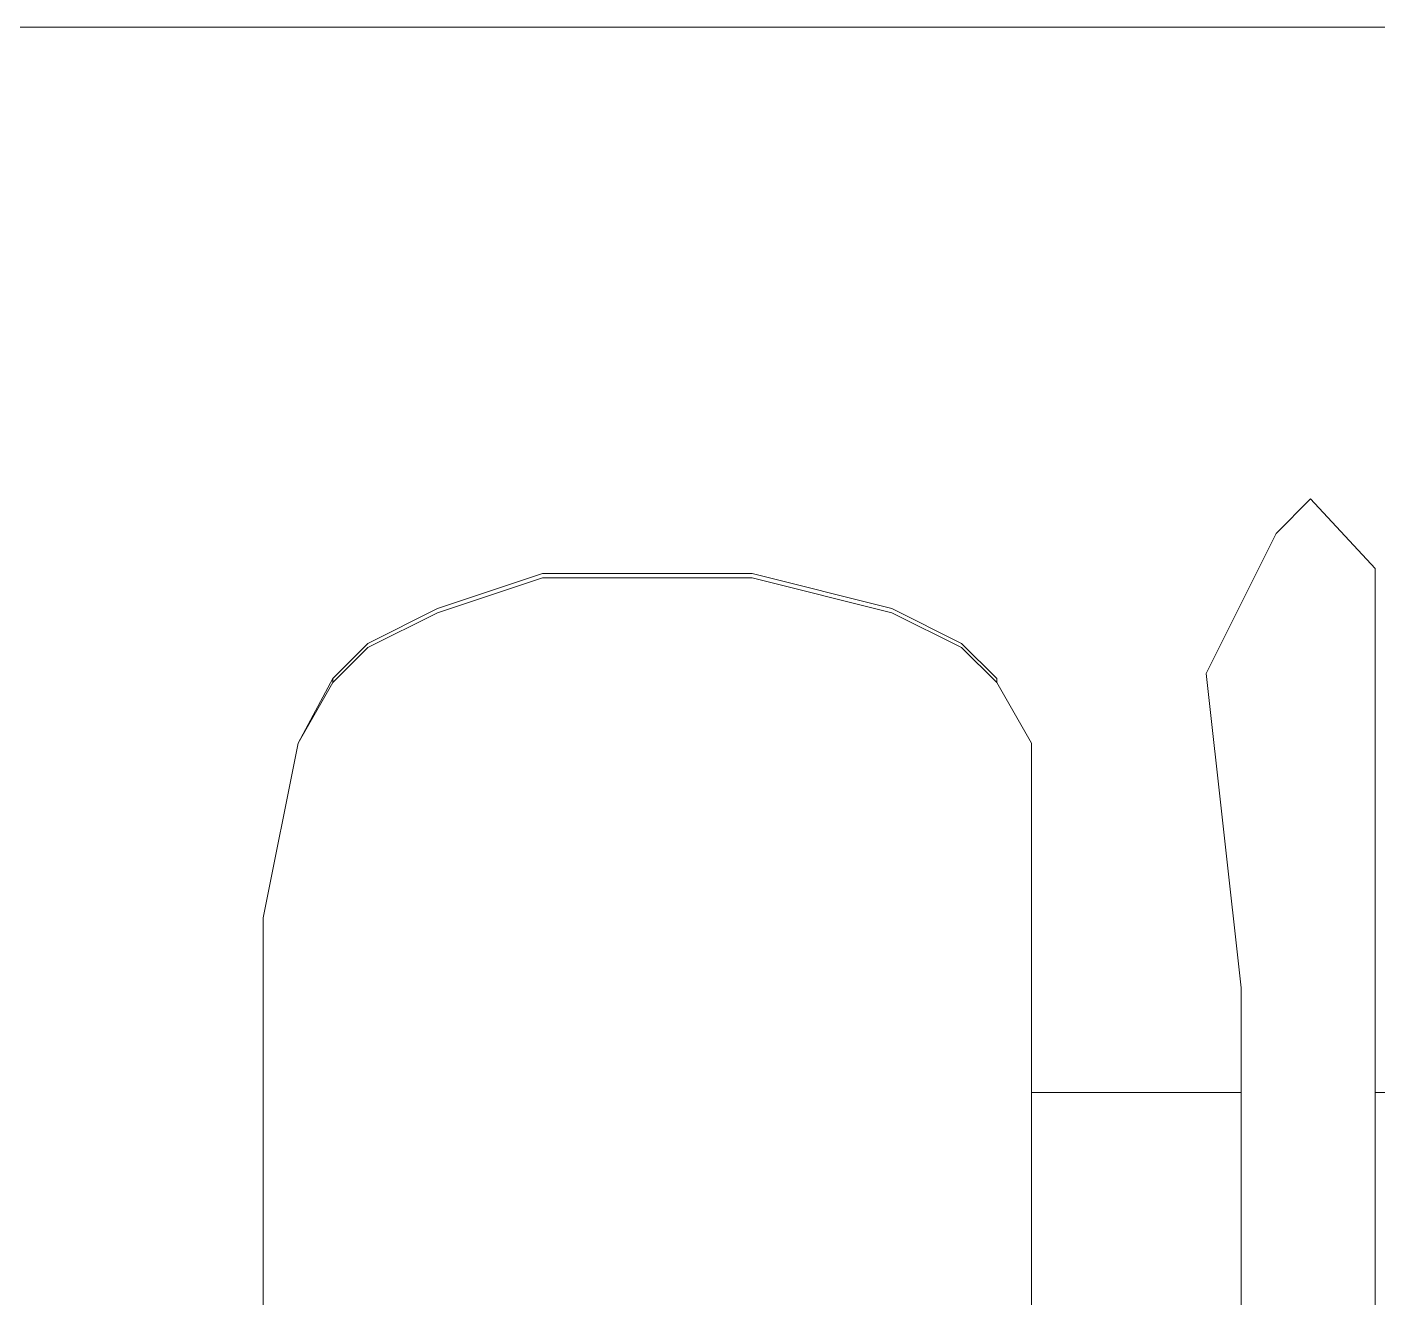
# Model space of a CAD drawing. Extents: x 65572 to 72871, y 30718 to 33858.
# Drawn here: x 65667.9 to 65691.27, y 31722.11 to 31744.1 of the extents above; entities that cross this region are included whole.
import ezdxf

# ---------------------------------------------------------------- set-up
doc = ezdxf.new("R2010")
doc.units = 0
doc.header["$LTSCALE"] = 0.5
doc.header["$MEASUREMENT"] = 0
doc.layers.get('0').update_dxf_attribs({"color": 20, "linetype": 'CONTINUOUS'})
doc.layers.add('Layout', color=154, linetype='CONTINUOUS', lineweight=5)
doc.layers.add('Viewed', color=150, linetype='CONTINUOUS', lineweight=9)

# ---------------------------------------------------------------- blocks, each defined once
blk = doc.blocks.new('12fstg01')
at = {"color": 0, "linetype": 'ByBlock'}
for p, q in [((-0.10158, 0.79897), (0.10158, 0.79897)), ((0.10158, 0.79897), (0.1651, 0.78624)), ((0.1651, 0.78624), (0.1871, 0.7736)), ((0.1651, 0.78624), (0.18862, 0.7736)), ((0.1871, 0.7736), (0.18862, 0.7736)), ((0.1871, 0.7736), (0.19983, 0.76086)), ((0.18862, 0.7736), (0.20136, 0.76086)), ((0.19983, 0.76086), (0.21243, 0.73549)), ((0.21409, 0.73549), (0.20136, 0.76086)), ((0.21243, 0.73549), (0.22516, 0.69739)), ((0.22682, 0.69739), (0.21409, 0.73549)), ((0.22516, 0.69739), (0.22516, 0.62118)), ((0.22682, 0.62118), (0.22682, 0.69739)), ((0.22516, 0.62118), (0.21243, 0.57035)), ((0.21409, 0.57035), (0.22682, 0.62118)), ((0.21243, 0.57035), (0.19983, 0.54498)), ((0.20136, 0.54498), (0.21409, 0.57035)), ((0.19983, 0.54498), (0.1871, 0.53225)), ((0.18862, 0.53225), (0.20136, 0.54498)), ((0.1651, 0.51961), (0.1871, 0.53225)), ((0.1871, 0.53225), (0.18862, 0.53225)), ((-0.1651, 0.51961), (0.1651, 0.51961)), ((0.03806, 0.51961), (0.03806, 0.4434)), ((0.07611, 0.4434), (0.19042, 0.45604)), ((0.19042, 0.45604), (0.24135, 0.43067)), ((-0.07625, 0.4434), (0.07611, 0.4434)), ((0.24135, 0.43067), (0.25394, 0.41812)), ((0.25394, 0.41812), (0.22862, 0.39469)), ((0.22862, 0.39469), (-0.22862, 0.39469)), ((0.03806, 0.39469), (0.03806, 0.37983))]:
    blk.add_line(p, q, dxfattribs=at)

msp = doc.modelspace()

# ---------------------------------------------------------------- linework, layer by layer
at = {"layer": 'Viewed', "linetype": 'ByBlock'}
msp.add_line((65710.019764, 31744.096248), (65602.553851, 31744.096248), dxfattribs=at)

# ---------------------------------------------------------------- block references
at = {"layer": 'Layout', "linetype": 'ByBlock', "xscale": 47.58705652932135, "yscale": 47.58705652932135, "zscale": 47.58705652932135, "rotation": 89.99999999999999}
msp.add_blockref('12fstg01', (65710.002137, 31723.85062), dxfattribs=at)

doc.saveas('drawing.dxf')
